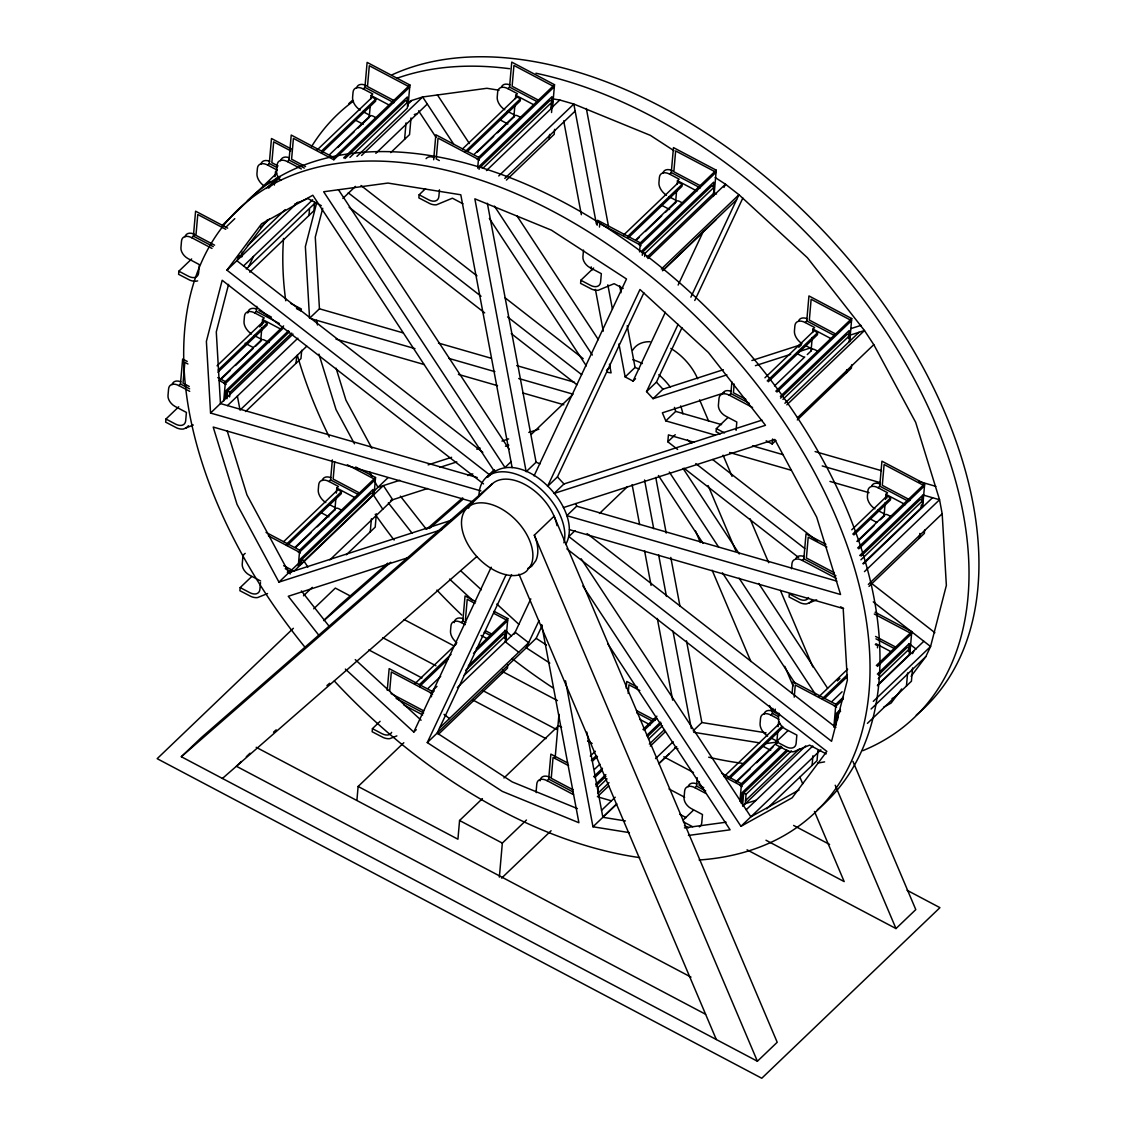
<?xml version="1.0" encoding="UTF-8"?>
<svg xmlns="http://www.w3.org/2000/svg" width="1135" height="1135" viewBox="0 0 1135 1135"><rect width="100%" height="100%" fill="white"/><g stroke="black" fill="none" stroke-linecap="round" stroke-linejoin="round"><path stroke-width="1.5" d="M178.72 406.798L165.951 419.028L165.667 422.149L176.89 427.994A15.947 9.818 46.2 0 0 183.345 429.03L193.305 425.001M191.645 258.964L178.876 271.194L178.606 274.315L189.829 280.146A15.947 9.818 46.2 0 0 196.284 281.182L197.646 280.87M165.951 419.028L175.443 424.05A11.591 7.136 46.2 0 0 185.686 420.759L186.41 412.431L175.13 406.472A9.42 5.803 46.2 0 1 167.994 395.618L168.59 388.865A11.591 7.136 46.2 0 1 178.819 385.559L180.465 383.985L182.65 359.015L187.232 361.441M223.723 401.052L225.425 381.63L283.608 325.915M225.482 398.257L226.163 390.454L288.574 330.696M226.943 398.754L227.638 390.951L289.368 331.846M229.596 396.895L230.008 392.213L291.738 333.108M242.266 252.169L241.854 256.85L239.471 255.588L237.272 257.702M251.559 334.03A11.591 7.136 46.2 0 1 244.025 321.404L244.479 316.197A11.591 7.136 46.2 0 1 254.708 312.905L256.354 311.33L256.794 306.337M263.292 185.331A11.591 7.136 46.2 0 1 256.95 173.556L257.404 168.363A11.591 7.136 46.2 0 1 267.647 165.057L269.293 163.483L271.478 138.513L291.34 149.011M261.83 327.916L260.653 341.351L255.616 346.175M262.128 324.553L262.568 319.502L264.214 317.928L254.708 312.905M274.315 185.104L274.613 181.756M275.053 176.705L275.493 171.669L277.153 170.08L267.647 165.057M251.672 576.58L240.18 587.59L239.896 590.711L251.119 596.542A15.947 9.818 46.2 0 0 257.574 597.577L267.534 593.562M263.476 323.262L263.661 321.177L267.222 323.064L267.037 325.135L217.906 372.181M280.785 180.422A9.42 5.803 46.2 0 1 276.571 171.669L277.153 164.901A11.591 7.136 46.2 0 1 287.396 161.596L289.042 160.021L291.227 135.051L334.002 157.666L333.818 159.751L293.412 138.385L291.596 159.198L305.585 166.59M260.497 582.652L259.915 589.306A11.591 7.136 46.2 0 1 249.686 592.612L240.18 587.59M296.022 363.313L296.575 357.071M308.961 215.48L309.5 209.237M301.697 350.261L300.974 358.575L245.628 411.565M314.636 202.413L313.913 210.741L249.743 272.173M298.264 566.124L299.654 550.177L375.543 477.523L355.695 467.024M299.853 565.244L300.392 559.002L372.989 489.497L372.578 494.179M301.456 564.18L301.867 559.498L371.159 493.158L373.528 494.42L304.237 560.761L301.867 559.498M325.788 502.578A11.591 7.136 46.2 0 1 318.254 489.951L318.708 484.758A11.591 7.136 46.2 0 1 328.937 481.453L330.583 479.878L332.342 459.902M360.135 110.067A11.591 7.136 46.2 0 1 352.588 97.44L353.042 92.233A11.591 7.136 46.2 0 1 363.285 88.941L364.931 87.367L367.116 62.397L409.891 84.997L408.033 106.151M334.669 461.718L333.151 479.055L359.568 493.016M317.247 526.796L334.882 509.913L335.917 498.137M336.357 493.101L336.797 488.064L338.443 486.475L328.937 481.453M357.88 128.241L369.23 117.387L370.251 105.626M370.847 98.901L371.131 95.539L372.791 93.964L363.285 88.941M283.722 541.594L337.889 489.724L341.451 491.611L341.28 493.697L287.098 545.566M316.793 150.288L372.237 97.213L375.798 99.1L375.614 101.185L321.446 153.041M406.912 101.668L407.323 96.986L343.65 157.949M370.251 531.875L371.4 518.823M404.599 139.35L406.032 122.892M345.026 158.545L405.493 100.646L407.876 101.909L407.323 108.137L356.929 156.389M374.153 493.47L375.543 477.523M376.366 513.815L375.203 527.137L346.317 554.788M410.998 117.969L409.551 134.611L390.738 152.615M356.929 800.09L358.121 786.47L403.819 742.716M380.097 721.307L372.436 728.642L372.166 731.763L383.389 737.594A15.947 9.818 46.2 0 0 389.83 738.63L396.853 735.891M425.526 188.665L419.141 194.78L418.872 197.901L430.094 203.732A15.947 9.818 46.2 0 0 436.549 204.768L452.397 198.199L462.938 203.775M387.248 690.264L389.149 668.628L431.91 691.229L431.428 696.791M433.669 159.737L435.854 134.767L478.63 157.368L477.679 168.122M389.674 691.031L391.334 671.963L431.74 693.315L434.265 690.889M439.458 189.843L438.876 196.511A11.591 7.136 46.2 0 1 428.647 199.803L419.141 194.78M479.084 169.314L479.367 166.192L551.951 96.702L551.539 101.37M456.852 642.779A11.591 7.136 46.2 0 1 450.51 631.017L450.964 625.811A11.591 7.136 46.2 0 1 461.207 622.519L462.853 620.93L465.038 595.96L475.721 601.621M504.763 109.769A11.591 7.136 46.2 0 1 497.215 97.156L497.669 91.949A11.591 7.136 46.2 0 1 507.912 88.643L509.558 87.069L511.743 62.099L554.518 84.714L552.518 107.598M465.407 620.107L467.223 599.308L474.998 603.409M497.47 132.781L513.857 117.104L514.879 105.342M515.474 98.617L515.758 95.255L517.418 93.68L507.912 88.643M462.683 148.784L516.865 96.929L520.426 98.802L520.241 100.887L467.322 151.551M482.403 798.629L459.562 820.492L457.93 839.219L358.121 786.47M504.564 638.367L505.245 630.563L468.315 665.919M551 107.612L551.269 104.491M502.521 672.927L502.791 669.806M465.62 670.402L503.415 634.224L505.799 635.472L505.245 641.715L518.738 652.228M549.226 139.066L549.638 134.384M551.539 112.535L552.504 101.611L550.12 100.362L480.829 166.703L483.212 167.952L552.504 101.611M505.799 641.459L507.813 618.575L494.065 611.311M507.756 664.855L507.459 668.189L438.266 734.444M554.604 129.333L554.178 134.327L506.394 180.068M499.357 877.142L502.337 843.106L526.456 820.009M593.633 268.03L580.865 280.26L580.595 283.381L591.817 289.212A15.947 9.818 46.2 0 0 598.259 290.248L614.12 283.693L623.158 288.46M583.503 250.097L582.908 256.85A9.42 5.803 46.2 0 0 590.044 267.704L601.337 273.663L600.599 281.991A11.591 7.136 46.2 0 1 590.37 285.282L580.865 280.26M536.316 792.613A9.42 5.803 46.2 0 1 536.202 790.712L536.798 783.959A11.591 7.136 46.2 0 1 547.027 780.653L548.687 779.078L550.872 754.108L567.67 762.99M597.138 225.241L597.577 220.247L640.339 242.862L639.558 251.871M599.464 227.057L599.762 223.581L640.168 244.933L716.057 172.279L675.651 150.927L673.835 171.726L700.252 185.686M555.1 758.407L558.959 714.326M642.282 255.304L642.552 252.183L711.844 185.842L714.227 187.091L713.404 196.454M644.652 256.553L644.935 253.431L714.227 187.091M626.179 688.108L626.761 681.454L637.444 687.101M666.486 195.248A11.591 7.136 46.2 0 1 658.938 182.636L659.392 177.429A11.591 7.136 46.2 0 1 669.636 174.137L671.282 172.548L673.466 147.593L716.242 170.193L714.057 195.163M628.194 693.457L628.946 684.788L639.828 690.534M665.493 212.231L675.58 202.583L676.602 190.822M677.184 184.097L677.481 180.735L679.141 179.16L669.636 174.137M623.143 235.484L678.588 182.409L682.149 184.296L681.965 186.367L627.797 238.236M713.262 186.864L713.674 182.182L641.091 251.686M727.847 417.609L716.355 428.619L716.072 431.74L720.2 433.91M699.344 826.876A11.591 7.136 46.2 0 0 701.742 822.861L702.48 814.533L691.187 808.56A9.42 5.803 46.2 0 1 684.05 797.721L684.646 790.953A11.591 7.136 46.2 0 1 694.875 787.662L696.535 786.087L697.259 777.759M736.09 430.335L736.814 422.021L725.535 416.048A9.42 5.803 46.2 0 1 718.398 405.209L718.994 398.442A11.591 7.136 46.2 0 1 729.223 395.15L730.869 393.561L731.891 381.913M699.387 781.788L699.089 785.25L703.757 787.718M734.189 384.07L733.423 392.738L745.865 399.307M739.935 801.409L741.481 783.717L780.696 746.177M766.168 440.791L772.183 443.984L772.623 438.99M741.269 803.466L742.233 792.542L786.796 749.866M742.602 805.538L743.695 793.053L787.789 750.831M791.421 750.873L746.078 794.301L745.255 803.665L756.094 800.274M767.629 736.118A11.591 7.136 46.2 0 1 760.081 723.506L760.535 718.299A11.591 7.136 46.2 0 1 770.778 715.007L772.424 713.418L772.864 708.424M801.963 343.607A11.591 7.136 46.2 0 1 794.429 330.98L794.883 325.788A11.591 7.136 46.2 0 1 805.112 322.482L806.758 320.907L808.943 295.937L851.718 318.552L849.718 341.436M775.29 709.134L774.978 712.596L779.646 715.064M787.874 730.699L776.383 741.694L776.113 744.815L787.335 750.661A15.947 9.818 46.2 0 0 793.776 751.696L809.638 745.128L826.195 753.881M778.88 713.22L778.426 718.285A9.42 5.803 46.2 0 0 785.562 729.138L796.855 735.097L796.117 743.425A11.591 7.136 46.2 0 1 785.888 746.716L776.383 741.694M791.521 568.763L791.96 563.684A11.591 7.136 46.2 0 1 802.19 560.392L803.835 558.803L806.02 533.847L825.883 544.332M777.745 731.692L776.709 743.453A4.341 2.681 46.2 0 1 776.908 742.701M778.184 726.641L778.624 721.605M807.283 354.56L811.057 350.942L812.234 337.492M812.674 332.456L812.972 329.093L814.618 327.504L805.112 322.482M764.933 377.799L814.065 330.753L817.626 332.64L817.441 334.726L768.31 381.757M792.074 693.329L793.095 681.681L835.871 704.296L833.856 727.18L835.516 725.606L836.608 713.12L840.425 709.46M794.216 697.16L795.28 685.015L835.686 706.367L843.277 699.103M848.483 338.329L849.164 330.526L780.383 396.37M812.092 765.416L812.93 755.768M846.426 372.89L846.696 369.783M849.164 341.692L849.704 335.449L847.334 334.187L780.554 398.115M817.909 750.689L817.03 760.677L766.735 808.829M851.661 364.832L851.378 368.151L797.295 419.936M837.531 719.86L838.07 713.617L840.595 711.205M874.943 508.849A11.591 7.136 46.2 0 1 867.395 496.222L867.849 491.029A11.591 7.136 46.2 0 1 878.079 487.724L879.739 486.149L881.923 461.179L924.684 483.794L922.684 506.678L921.038 508.253L921.308 505.132M880.249 519.802L884.023 516.184L885.201 502.734M885.499 499.372L885.938 494.335L887.584 492.746L878.079 487.724M886.846 498.081L887.031 495.995L890.606 497.882L890.422 499.967L853.875 534.94M877.483 647.801L877.667 645.73L875.284 644.467M908.511 651.419L909.192 643.616L877.355 674.105M921.719 500.45L922.131 495.768L859.72 555.526M906.468 685.98L907.603 672.927M878.391 675.013L907.362 647.276L909.745 648.525L909.192 654.767L877.695 684.93M919.393 538.146L919.804 533.464M861.082 556.122L920.301 499.428L922.67 500.691L922.131 506.934L862.912 563.627M909.759 654.526L911.76 631.627L875.099 612.247M912.583 667.933L911.419 681.241L867.41 723.378M924.642 530.073L924.344 533.407L868.999 586.384M228.575 284.374L216.288 331.902L220.46 403.563L477.225 477.523M316.779 202.47L305.372 246.607L309.557 318.268L319.446 308.791L315.275 237.13L322.737 208.273M677.609 449.417L667.82 441.799L668.43 434.889L693.925 442.239M248.721 266.569L253.46 256.453M345.366 669.097L413.778 732.061L491.185 567.202M534.06 475.863L626.492 278.983L551.426 230.164L474.841 198.824L526.172 471.706L536.075 462.229L487.355 203.25M541.636 624.591L578.907 822.733L502.323 791.393L427.271 742.574L506.182 574.509M511.559 574.636L437.174 733.096L512.226 781.916L577.403 808.588M761.968 420.149L563.967 483.964L554.079 493.441L765.487 425.299L708.382 352.46L639.97 289.496L547.552 486.376L557.441 476.899L643.857 292.816M514.269 634.096L530.811 598.883M618.944 343.905L625.158 376.919L633.046 381.09L665.351 312.267M678.134 285.055L703.686 230.632M723.974 187.417L725.478 184.21L715.178 177.514M539.04 620.59L526.257 647.801L549.808 663.124M726.882 374.862L653.065 398.669L646.539 391.603L678.092 324.369M690.874 297.157L738.956 194.723L725.478 184.21L647.844 258.539M427.271 742.574L536.16 638.324L542.175 625.527M646.539 391.603L656.427 382.126L681.979 327.703M694.762 300.491L742.843 198.043M912.568 653.632L913.93 650.738M911.107 676.304L925.819 656.626L930.572 646.524L946.363 585.405L942.178 513.744L939.553 499.74L915.69 422.404L873.794 344.671L864.473 330.526L807.368 257.688L738.956 194.723L661.322 269.052M494.619 470.145L489.667 474.884L226.929 270.158L261.603 223.765L312.806 195.248L494.136 470.997M267.293 219.906L236.818 260.681L482.801 452.34M488.036 477.069C519.646 442.693 585.447 508.92 565.712 544.488M901.658 688.959L891.145 703.019L883.612 707.218M178.876 271.194L188.382 276.216A11.591 7.136 46.2 0 0 198.611 272.911L199.349 264.597L188.055 258.624A9.42 5.803 46.2 0 1 180.933 247.785L181.515 241.017A11.591 7.136 46.2 0 1 191.758 237.726L195.05 234.562A11.591 7.136 46.2 0 0 184.991 236.818M222.417 225.198L276.599 173.329M267.59 183.856L270.116 181.444M225.993 227.085L234.803 218.644M266.299 188.481L278.898 176.422M268.64 188.155L279.976 177.301M321.631 150.969L375.798 99.1M329.519 154.686L369.84 116.082M337.733 147.55L354.106 131.873M260.582 227.482L269.392 219.041M334.002 157.666L409.891 84.997M333.818 159.751L409.707 87.083L369.315 65.731L367.485 86.544L393.902 100.504M247.43 245.784L285.225 209.592M226.929 270.158L297.909 202.186M349.92 157.382L407.876 101.909M407.976 104.136L411.792 100.476L422.646 96.972L486.887 88.289L499.031 90.233M243.571 265.93L312.678 199.76M361.554 155.467L422.646 96.972L453.674 144.159M246.252 268.938L315.487 202.64M375.827 153.338L427.299 104.051M342.869 198.455L355.468 186.395M217.04 365.81L263.661 321.177M259.702 326.88L262.213 324.468M218.09 370.109L267.222 323.064M219.693 379.856L261.263 340.046M220.332 379.955L230.419 370.308M235.456 365.484L253.091 348.587M464.995 151.877L520.426 98.802M283.424 328.001L225.241 383.701L219.027 380.424M185.941 428.193L188.495 425.738M474.146 154.388L514.467 115.798M477.31 152.076L493.697 136.399M480.928 490.916L210.557 413.041L293 334.101M478.63 157.368L554.518 84.714M227.482 405.592L297.867 338.216M550.872 108.534L559.782 100.008L573.828 104.051L650.412 135.391L673.963 150.714M486.447 170.576L551.951 107.853M306.791 346.189L240.024 410.118L237.385 396.115M498.747 175.953L573.828 104.051L596.386 223.978M504.777 178.436L575.147 111.06M286.02 544.687L341.451 491.611M295.185 547.198L335.492 508.594M295.824 547.297L310.947 532.826M627.967 236.151L682.149 184.296M635.87 239.868L676.19 201.278M473.352 501.982L213.196 427.044L237.045 504.38L278.955 582.113L297.767 564.109M374.124 490.987L387.844 477.863M636.522 239.982L639.033 237.57M645.333 231.54L661.719 215.849M294.291 570.877L383.375 485.581L392.682 499.74L329.874 559.881M640.339 242.862L716.242 170.193M646.907 257.262L713.674 193.333M303.485 595.804L312.295 587.348M662.443 270.768L736.587 199.774M663.067 270.385L715.887 219.807M293.355 628.293L157.169 758.677L761.769 1078.25L939.936 907.659L907.049 890.266M313.714 608.8L335.35 588.086L351.013 596.357M527.846 568.422L531.591 566.337L535.791 560.704A43.4 26.729 46.2 0 0 534.315 535.181L554.107 516.226L777.205 1042.285L757.4 1061.239L181.33 756.733L201.122 737.778L492.476 483.652A43.4 26.729 46.2 0 1 529.279 487.085A43.4 26.729 46.2 0 1 557.001 525.619M323.631 620.49L339.705 605.097L387.829 563.13M486.532 477.211L494.193 469.876M531.237 434.407L572.097 395.278M511.176 461.576L504.99 467.492L323.659 191.758L387.9 183.061L460.796 194.78L512.126 467.648M606.459 370.351L610.162 366.804M181.33 756.733L472.685 502.606L492.476 483.652M625.158 376.919L635.061 367.442L627.215 325.731M633.046 381.09L635.515 378.721M241.358 761.514L236.406 766.253L705.601 1014.264M246.295 756.775L250.012 753.229M653.065 398.669L662.953 389.191L723.364 369.712M836.85 581.12L576.693 506.182L566.805 515.659L840.567 594.513L816.703 517.177L774.794 439.458L563.386 507.6M724.456 392.809L662.372 412.814L665.791 420.886L675.694 411.409L721.59 424.632M414.715 683.866L456.298 644.056M575.019 530.641L568.834 536.571L831.572 741.297L847.363 680.191L843.192 608.516L569.429 529.662M667.82 441.799L675.24 434.691M419.539 684.533L451.035 654.384M599.479 513.474L627.584 486.56M419.368 686.618L448.339 658.882M428.094 688.363L440.692 676.29M431.91 691.229L436.975 686.391M476.189 648.851L507.813 618.575M473.479 653.349L507.629 620.661L493.64 613.269M798.77 347.31L801.282 344.898M767.232 380.892L817.626 332.64M464.215 675.282L505.799 635.472M457.377 687.555L515.148 632.238L528.64 642.75L439.543 728.046M774.524 385.914L804.758 356.972M413.778 732.061L416.261 729.692M775.829 391.206L851.718 318.552M776.908 392.072L851.534 320.623L811.142 299.271L809.326 320.084L835.729 334.045M782.937 399.378L849.704 335.449M784.895 403.265L859.053 332.271M786.839 404.855L864.473 330.526L849.377 335.392M797.423 417.793L873.794 344.671M772.183 443.984L775.9 440.423M503.983 777.972L558.562 725.719L561.612 727.336M590.299 756.08L595.336 751.242M591.349 760.365L596.386 755.541M592.427 761.244L597.464 756.421M594.853 769.019L599.89 764.195M593.633 776.723L602.486 768.239M642.963 729.493L656.881 716.171M851.761 529.775L887.031 495.995M594.726 777.589L602.316 770.325M644.056 730.358L656.697 718.256M852.796 534.074L890.606 497.882M595.648 784.328L605.835 774.567M646.595 735.551L660.598 722.144M595.847 786.044L605.92 776.397M647.503 736.587L661.365 723.321M501.599 878.121L551.099 830.735M607.041 778.851L598.216 787.293L597.677 793.535L609.013 782.682M648.61 739.055L662.471 725.776M856.925 541.409L884.633 514.864M857.563 541.509L873.95 525.831M649.333 744.092L664.443 729.606M597.393 796.77L608.729 785.917M650.312 746.106L665.422 731.635M857.649 547.978L924.684 483.794M858.741 548.843L924.514 485.865M809.312 603.011L811.865 600.571M860.94 559.796L922.67 500.691M601.55 810.305L615.227 797.196M655.548 758.606L673.183 741.722M863.409 563.882L932.516 497.712M603.763 816.306L616.362 804.247M659.194 763.231L669.182 753.668M565.5 680.787L592.967 826.777L616.872 803.892M658.867 763.685L676.687 746.631M693.187 730.827L701.856 722.527L766.068 732.855M864.459 571.629L939.553 499.74L922.542 494.846M868.36 584.426L942.178 513.744M724.286 776.34L779.731 723.279M683.284 819.91L693.499 810.12M727.861 778.227L782.029 726.357M730.188 777.901L783.107 727.237M818.661 696.918L847.646 669.168M837.389 680.901L839.9 678.489M822.237 698.805L847.434 674.672M735.75 781.944L777.333 742.148M736.402 782.043L750.263 768.778M756.563 762.748L772.935 747.071M824.563 698.465L847.249 676.758M781.788 747.057L741.311 785.803L724.215 776.766M832.04 701.416L842.113 691.768M835.871 704.296L843.447 697.032M876.333 665.536L911.76 631.627M877.426 666.415L911.575 633.713L874.29 614.007M745.525 800.544L799.693 748.674M742.772 806.148L805.722 745.879M878.249 678.687L909.745 648.525M746.192 809.752L812.788 745.993M877.383 685.724L923.819 641.261M582.893 585.958L740.956 826.308L820.846 749.809M873.297 701.359L930.572 646.524L873.269 601.876M871.098 709.02L925.819 656.626M747.057 849.831L895.983 928.558L915.789 909.603L852.938 761.386M426.576 529.321L462.669 497.854M323.929 620.547L390.752 562.265M429.498 528.456L462.91 499.315M273.549 732.16L276.216 729.833M326.937 685.597L329.604 683.27M222.417 778.454L476.643 556.703M408.784 102.15L411.792 100.476M892.011 698.578L896.522 696.067M799.04 790.003L750.859 816.831L581.163 558.789M740.956 826.308L792.159 797.792L826.833 751.398L566.876 548.858M294.518 204.229L307.769 198.497L321.318 205.662M816.675 599.833L806.715 603.848A15.947 9.818 46.2 0 1 800.26 602.813L789.052 596.982L789.322 593.86L798.827 598.883A11.591 7.136 46.2 0 0 808.546 597.563M414.303 114.536L417.396 113.528M428.122 464.882L451.602 457.306M476.771 449.19L480.133 448.112M501.94 441.089L508.65 438.919M528.797 432.435L538.855 429.186M751.895 360.519L800.544 344.841M850.881 328.611L860.954 325.376M399.761 480.304L377.941 487.341L374.593 481.112M440.025 467.322L456.809 461.917M505.472 446.239L508.82 445.147M755.413 365.669L790.655 354.319M799.04 351.609L810.787 347.821M390.61 500.407L427.526 488.518M467.79 475.537L472.827 473.905M451.616 520.17L288.857 572.636L246.948 494.903L227.241 431.016M278.955 582.113L441.714 529.648M409.082 557.328L288.262 596.272L319.517 636.111M764.848 743.723L777.007 742.077M684.448 827.855L726.116 822.208M688.434 835.445L730.103 829.813L607.92 644.013M552.83 98.887L559.782 100.008M607.324 372.266L611.112 372.876L609.467 364.193M693.698 732.288L759.641 742.886M625.428 820.931L602.869 817.299L586.852 732.146M592.967 826.777L629.414 832.636M319.446 308.791L402.769 332.782M438.479 343.068L491.185 358.263M516.695 365.598L574.509 382.254M815.114 451.574L881.427 470.67M918.839 481.439L935.85 486.348M310.962 318.665L414.97 348.629M448.978 358.433L494.888 371.656M518.695 378.508L573.104 394.185M665.791 420.886L715.093 435.088M752.505 445.856L783.107 454.681M822.222 465.946L880.036 482.602M335.988 339.124L424.405 364.605M458.412 374.394L497.527 385.659M523.036 393.008L563.84 404.769M729.635 452.524L790.854 470.16M829.955 481.424L869.069 492.689M598.954 797.224L611.453 800.828M635.061 367.442L639.048 369.074M536.075 462.229L540.061 463.846M713.404 192.368L716.525 194.014M538.529 100.206L512.112 86.246L513.942 65.447L554.334 86.799L478.445 159.453L438.039 138.101L436.223 158.9L439.33 160.546M509.558 87.069L537.054 101.611M671.282 172.548L700.309 187.899M515.758 95.255L533.776 104.775M677.481 180.735L696.989 191.049M520.809 117.515L517.688 115.869A4.341 2.681 46.2 0 0 513.857 117.104M682.532 202.995L679.411 201.349A4.341 2.681 46.2 0 0 675.58 202.583M507.359 111.216L514.141 114.805M669.082 196.695L675.864 200.285M499.698 119.672L507.842 123.985M661.421 205.165L669.565 209.464M364.931 87.367L393.959 102.703M806.758 320.907L834.253 335.435M371.131 95.539L389.149 105.058M812.972 329.093L830.976 338.613M476.97 158.957L479.353 160.205M638.693 244.436L641.076 245.685M642.552 252.183L644.935 253.431M376.182 117.799L373.06 116.153A4.341 2.681 46.2 0 0 369.23 117.387M818.009 351.353L814.887 349.693A4.341 2.681 46.2 0 0 811.057 350.942M362.732 111.5L369.513 115.089M805.921 345.764L812.703 349.353M355.071 119.969L363.214 124.268M796.898 353.51L803.693 357.099M290.759 150.884L273.677 141.847L271.847 162.66L278.061 165.937M922.954 485.056L884.108 464.513L882.292 485.326L910.256 500.109M289.042 160.021L304.322 168.094M730.869 393.561L749.199 403.251M287.396 161.596L301.399 169.001M729.223 395.15L752.576 407.493M269.293 163.483L276.926 167.526M879.739 486.149L908.752 501.486M885.938 494.335L905.446 504.649M890.989 516.595L887.868 514.935A4.341 2.681 46.2 0 0 884.023 516.184M877.525 510.296L884.321 513.885M716.355 428.619L724.499 432.917M869.864 518.752L876.66 522.341M227.667 228.135L195.589 211.181L193.404 236.137L213.266 246.636M225.751 229.298L197.774 214.515L195.958 235.314L214.6 245.174M826.862 547.027L808.219 537.181L806.403 557.98L834.367 572.764M803.835 558.803L835.928 575.771M191.758 237.726L211.99 248.423M802.19 560.392L836.438 578.495M290.617 303.315L301.314 308.961L301.13 311.047L296.476 308.578M840.638 606.828L843.645 608.431M258.922 310.493L271.35 317.076M875.567 636.451L895.77 647.134M256.354 311.33L279.267 323.432M875.965 638.835L894.295 648.525M262.568 319.502L280.572 329.022M876.007 643.758L891.018 651.689M269.165 342.586L264.483 340.117A4.341 2.681 46.2 0 0 260.724 340.968M254.155 335.463L260.951 339.053M245.132 343.21L253.289 347.523M217.792 377.586L225.425 381.63M187.956 363.995L184.849 362.349L183.019 383.162L189.247 386.439M223.779 383.204L226.149 384.467M834.211 705.871L836.594 707.133M227.638 390.951L230.008 392.213M347.395 464.811L375.359 479.594L299.47 552.263L268.399 535.833M180.465 383.985L189.63 388.837M178.819 385.559L189.715 391.32M330.583 479.878L358.092 494.406M772.424 713.418L778.539 716.653M770.778 715.007L778.922 719.306M336.797 488.064L354.801 497.584M341.834 510.324L338.727 508.664A4.341 2.681 46.2 0 0 334.882 509.913M329.746 504.734L335.18 507.615M771.573 738.289L778.369 741.864M320.723 512.481L328.866 516.794M762.55 746.021L770.708 750.334M485.61 630.79L491.824 634.068M636.451 710.524L655.094 720.37M462.853 620.93L465.903 622.548M484.234 632.238L490.348 635.472M636.792 712.879L652.072 720.952M461.207 622.519L465.279 624.661M481.056 635.458L487.071 638.636M639.785 719.363L650.284 724.91M266.044 532.414L299.654 550.177M721.633 773.219L741.481 783.717M298.008 551.752L300.378 553.015M739.836 785.306L742.219 786.555M743.695 793.053L746.078 794.301M404.173 619.568L454.213 646.028M502.706 671.665L557.441 700.593M663.791 756.804L693.513 772.509M793.606 825.429L829.586 844.44M283.665 565.67L292.986 570.607M285.254 568.692L291.355 571.912M696.535 786.087L705.7 790.925M287.297 572.224L290.418 573.87M694.875 787.662L705.786 793.422M587.575 741.056L592.158 743.482M382.807 637.7L435.982 665.805M482.9 690.619L556.405 729.464M669.026 788.995L684.66 797.252M765.983 840.24L844.185 881.583L814.462 811.482M260.639 580.992L249.359 575.019A9.42 5.803 46.2 0 1 242.223 564.18L242.819 557.413A11.591 7.136 46.2 0 1 245.217 553.383M472.713 699.926L546.006 738.672M368.818 649.901L421.95 677.992M679.851 814.306L686.093 817.611M683.369 821.839L691.513 826.152A11.591 7.136 46.2 0 0 692.761 826.734M684.49 825.698L688.605 827.883M568.592 765.657L553.057 757.442L551.241 778.255L572.991 789.747M430.264 692.818L432.648 694.067M391.078 693.584L423.695 710.836M396.129 698.436L423.625 712.979M548.687 779.078L573.118 792.003M403.989 705.048L422.674 714.922M547.027 780.653L573.501 794.642M372.436 728.642L381.942 733.664A11.591 7.136 46.2 0 0 391.66 732.345M459.562 820.492L502.337 843.106M256.198 747.298L691.002 977.121M536.16 638.324L546.46 645.02M360.973 185.502L476.97 275.89M504.919 297.668L583.191 358.66M687.498 439.94L691.697 443.203M712.652 459.533L817.484 541.211M870.588 582.596L934.871 632.692M348.275 192.808L481.041 296.263M507.6 316.949L581.673 374.663M695.769 463.577L804.786 548.517M349.126 207.265L484.688 312.905M511.247 333.591L576.92 384.779M684.036 468.23L798.643 557.526M909.05 643.559L916.044 649.007M587.121 533.62L835.885 727.464M483.524 483.907L222.176 280.26L206.386 341.38L210.557 413.041M444.055 714.369L449.446 718.568M656.427 382.126L662.953 389.191M557.441 476.899L563.967 483.964M460.711 570.791L481.368 589.803M496.86 604.047L518.794 624.25M449.531 579.077L472.756 600.458M505.032 630.166L511.488 636.111M355.269 659.619L421.099 720.214M400.385 496.137L426.249 529.123M388.34 502.862L412.033 533.095M301.399 590.909L329.42 626.634M437.401 94.872L469.393 143.535M516.907 215.792L598.358 339.649M683.057 468.429L739.296 553.965M758.691 583.447L827.543 688.15M494.406 206.102L592.342 355.028M669.281 472.018L718.725 547.212M739.098 578.183L815.696 694.677M418.574 110.804L436.039 137.335M489.369 218.445L586.341 365.896M658.428 475.508L703.033 543.339M722.428 572.834L795.153 683.426M338.4 189.644L509.076 449.176M373.472 495.059L382.779 509.218M304.18 561.399L307.911 567.074M371.925 448.325L345.934 400.13L336.088 368.18M354.475 443.799L336.045 409.607L318.935 354.134M369.57 471.791L372.081 476.459M699.6 399.832L708.581 421M723.08 455.206L732.061 476.374M750.022 518.723L768.665 562.69M780.412 590.384L812.873 666.926M708.126 485.567L735.75 550.702M784.782 666.344L793.081 685.88M835.204 785.236L895.983 928.558M695.556 531.095L700.394 542.502M712.142 570.224L750.859 661.506M769.53 705.53L772.297 712.042M799.948 777.248L802.715 783.774M534.315 535.181L757.4 1061.239M518.95 574.126L716.313 1039.518M674.445 407.38L675.694 411.409M575.871 503.5L576.693 506.182M586.341 108.478L608.573 226.674M619.696 285.765L621.001 292.716M655.76 477.466L666.217 533.081M670.799 557.413L679.95 606.076M686.491 640.835L701.856 722.527M607.835 284.814L612.418 309.146M644.552 479.991L653.703 528.655M658.612 554.731L666.458 596.442M672.998 631.202L691.3 728.528M563.698 120.863L581.361 214.714M591.165 266.853L591.817 270.329M595.421 289.453L603.267 331.165M632.124 484.631L639.643 524.611M644.552 550.674L651.093 585.433M657.307 618.462L672.672 700.153M316.58 320.283L317.459 324.965M305.116 647.404A417.24 256.893 46.2 0 1 292.05 175.272A417.24 256.893 46.2 0 1 802.048 450.453A417.24 256.893 46.2 0 1 699.132 860.004M639.686 857.606A417.24 256.893 46.2 0 1 334.343 681.028M247.345 200.767A417.24 256.893 46.2 0 1 727.663 329.278A417.24 256.893 46.2 0 1 817.313 809.851M392.256 74.726A417.24 256.893 46.2 0 1 856.102 268.144A417.24 256.893 46.2 0 1 916.3 715.078M348.828 103.626A417.24 256.893 46.2 0 1 352.63 100.192M535.933 73.236A417.24 256.893 46.2 0 1 924.642 399.52A417.24 256.893 46.2 0 1 862.799 750.675M824.592 761.869A417.24 256.893 46.2 0 1 817.682 763.046M742.148 763.302A417.24 256.893 46.2 0 1 708.694 757.201M677.907 748.703A417.24 256.893 46.2 0 1 674.687 747.667M553 687.881A417.24 256.893 46.2 0 1 512.027 658.513M461.732 615.056A417.24 256.893 46.2 0 1 436.904 590.087M394.1 540.033A417.24 256.893 46.2 0 1 375.217 514.339M329.306 437.018A417.24 256.893 46.2 0 1 297.313 355.156M285.75 300.789A417.24 256.893 46.2 0 1 283.537 238.449M311.487 146.699A417.24 256.893 46.2 0 1 353.482 101.086M397.363 78.116A417.24 256.893 46.2 0 1 509.587 68.71M632.635 350.275A43.4 26.729 46.2 0 1 650.029 341.706M670.828 348.431A43.4 26.729 46.2 0 1 697.642 378.806M468.471 508.239A43.4 26.729 46.2 0 1 472.685 502.606M479.027 496.25A52.167 32.12 46.2 0 1 526.143 478.573A52.167 32.12 46.2 0 1 563.911 542.828M632.805 359.767A52.167 32.12 46.2 0 1 642.396 363.526M658.839 374.692A52.167 32.12 46.2 0 1 670.388 387.191M680.674 405.904A52.167 32.12 46.2 0 1 682.873 413.934M454.27 622.647A11.591 7.136 46.2 0 1 463.25 618.774M764.011 714.099A11.591 7.136 46.2 0 1 774.07 711.844M688.122 786.754A11.591 7.136 46.2 0 1 696.933 783.916M540.104 780.795A11.591 7.136 46.2 0 1 550.333 777.503M356.518 88.033A11.591 7.136 46.2 0 1 366.577 85.778M280.629 160.702A11.591 7.136 46.2 0 1 289.439 157.864M662.868 173.229A11.591 7.136 46.2 0 1 672.927 170.974M501.486 86.813A11.591 7.136 46.2 0 1 509.955 84.912M426.079 158.645A11.591 7.136 46.2 0 1 434.067 157.566M260.88 164.164A11.591 7.136 46.2 0 1 269.69 161.312M871.666 485.879A11.591 7.136 46.2 0 1 880.136 483.978M795.777 558.548A11.591 7.136 46.2 0 1 804.247 556.647M322.184 480.559A11.591 7.136 46.2 0 1 330.994 477.707M798.685 320.637A11.591 7.136 46.2 0 1 807.169 318.736M722.796 393.306A11.591 7.136 46.2 0 1 731.281 391.405M247.77 313.047A11.591 7.136 46.2 0 1 256.765 309.16M172.066 384.666A11.591 7.136 46.2 0 1 180.876 381.814M530.854 565.443L526.64 571.075A43.4 26.729 46.2 0 1 466.471 541.679A43.4 26.729 46.2 0 1 493.682 505.259A43.4 26.729 46.2 0 1 530.854 565.443"/></g></svg>
